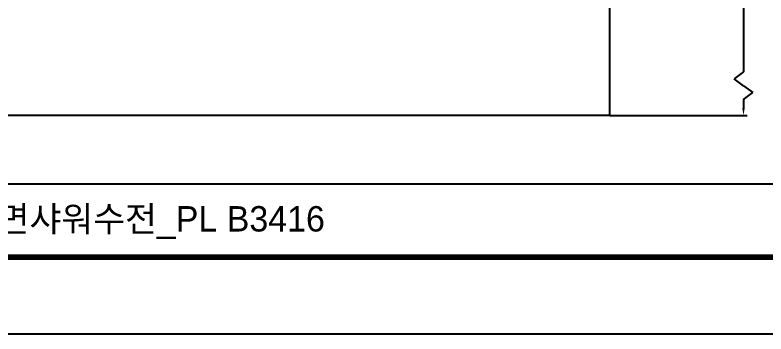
# Model space of a CAD drawing. Extents: x 1425 to 2779, y 0 to 992.
# Drawn here: x 2045 to 2460.7, y 0 to 176.6 of the extents above; entities that cross this region are included whole.
import ezdxf

# ---------------------------------------------------------------- set-up
doc = ezdxf.new("R2010")
doc.units = 0
doc.header["$LTSCALE"] = 10
doc.header["$MEASUREMENT"] = 0
doc.layers.get('0').update_dxf_attribs({"linetype": 'CONTINUOUS'})
doc.layers.add('치수선', color=7, linetype='CONTINUOUS', lineweight=20)
doc.styles.add('Daelim Dimension', font='')
doc.styles.get('Daelim Dimension').set_extended_font_data('나눔고딕')

msp = doc.modelspace()

# ---------------------------------------------------------------- linework, layer by layer
at = {"color": 5, "lineweight": -3, "ltscale": 0.5}
for p, q in [((2448.27, 460.58), (2448.27, 145.12)), ((2448.27, 145.12), (2443.16, 141.29)), ((2448.27, 137.45), (2443.16, 141.29)), ((2448.27, 137.45), (2453.38, 133.61)), ((2448.27, 129.78), (2453.38, 133.61)), ((2448.27, 129.78), (2448.27, 125.1)), ((2374.23, 120.98), (2450.24, 120.98))]:
    msp.add_line(p, q, dxfattribs=at)
at = {"color": 5, "lineweight": -3}
msp.add_line((1446.44, 83.13), (2536.75, 83.13), dxfattribs=at)
at = {"lineweight": -3, "ltscale": 0.5}
msp.add_lwpolyline([(1424.67, 0), (2778.75, 0), (2778.75, 992.16), (1424.67, 992.16)], close=True, dxfattribs=at)
at = {"color": 5, "linetype": 'ByBlock', "lineweight": -3, "const_width": 3.12}
msp.add_lwpolyline([(1446.44, 42.48), (2756.84, 42.48), (2756.84, 969.12), (1446.44, 969.12)], close=True, dxfattribs=at)
at = {"color": 5, "lineweight": -3, "ltscale": 0.5}
msp.add_solid([(2447.61, 125.1), (2448.94, 125.1), (2448.27, 121.1)], dxfattribs=at)
at = {"layer": '치수선', "lineweight": -3}
for q in [(2374.22, 719.51), (1597.26, 120.98)]:
    msp.add_line((2374.22, 120.98), q, dxfattribs=at)

# ---------------------------------------------------------------- texts
at = {"color": 2, "lineweight": -3, "insert": (1688.51, 70.78), "char_height": 14.0538, "width": 622.1015, "attachment_point": 1, "style": 'Daelim Dimension'}
msp.add_mtext('{\\fPretendard Variable SemiBold|b0|i0|c129|p2;대림바스(주)} Single lever_ROUND_원홀세면샤워수전_PL B3416', dxfattribs=at)

doc.saveas('drawing.dxf')
